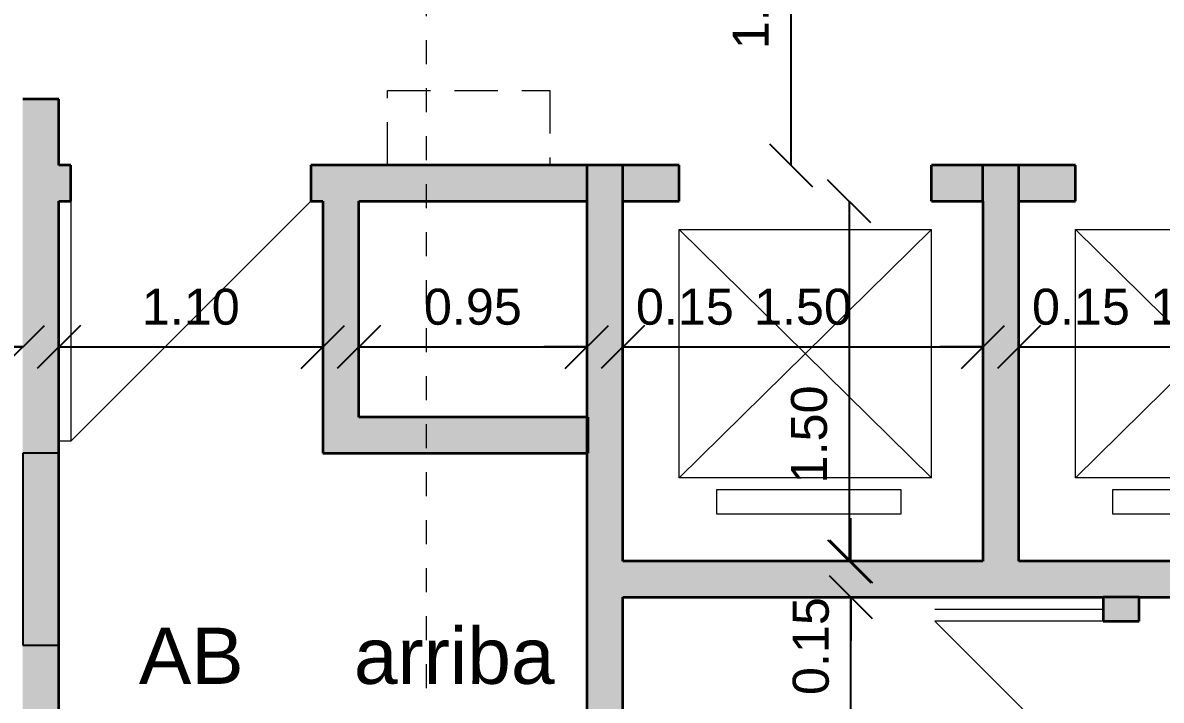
# Model space of a CAD drawing. Header units: metres. Extents: x 42 to 294, y -52 to 32.
# Drawn here: x 101.833 to 106.575, y 16.89 to 19.713 of the extents above; entities that cross this region are included whole.
import ezdxf

# ---------------------------------------------------------------- set-up
doc = ezdxf.new("R2010")
doc.units = ezdxf.units.M
doc.header["$LTSCALE"] = 0.15
doc.linetypes.add('ACAD_ISO02W100', pattern=[15, 12, -3])
doc.linetypes.add('Trazo punto', pattern=[0.015875, 0.00635, -0.004763, 0, -0.004763])
doc.layers.get('0').update_dxf_attribs({"lineweight": 20})
for name, color, linetype, lineweight in [('A-----SYP', 6, 'Continuous', 50), ('A-DOORSYM', 1, 'Continuous', 9), ('A-FLORSTM', 2, 'Continuous', 9), ('A-WALL', 2, 'Continuous', 30), ('F-AFFFEQM', 6, 'Continuous', 9), ('PROYECCIONES', 7, 'ACAD_ISO02W100', 9)]:
    doc.layers.add(name, color=color, linetype=linetype, lineweight=lineweight)
doc.layers.add('Hatch', color=8, linetype='Continuous')
doc.layers.add('MUROS', color=11, linetype='Continuous')
doc.styles.get("Standard").update_dxf_attribs({"font": 'arial.ttf', "height": 0.15})
doc.dimstyles.new('Copy of Annotative', dxfattribs={"dimtxt": 0.15, "dimasz": 0.18, "dimexe": 0.18, "dimexo": 0.0625, "dimgap": 0.09, "dimtad": 1, "dimzin": 0, "dimdsep": 46, "dimtxsty": 'Standard', "dimblk": 'OBLIQUE', "dimcen": 0.09, "dimse1": 1, "dimse2": 1, "dimadec": 0, "dimazin": 0, "dimtfac": 1, "dimtofl": 0, "dimtmove": 0, "dimatfit": 3, "dimfxl": 1, "dimtolj": 1, "dimtzin": 0, "dimarcsym": 0})
doc.dimstyles.new('Cotas Pini', dxfattribs={"dimtxt": 0.15, "dimasz": 0.18, "dimexe": 0.18, "dimexo": 0.0625, "dimgap": 0.09, "dimtad": 1, "dimzin": 0, "dimdsep": 46, "dimtxsty": 'Standard', "dimblk": 'OBLIQUE', "dimcen": 0.09, "dimse1": 1, "dimse2": 1, "dimadec": 0, "dimazin": 0, "dimtfac": 1, "dimtofl": 0, "dimtmove": 0, "dimatfit": 3, "dimfxl": 1, "dimtolj": 1, "dimtzin": 0, "dimarcsym": 0})

# ---------------------------------------------------------------- blocks, each defined once
blk = doc.blocks.new('Puerta de 1 hoja - 100 x 210 cm-158-01 PBaja')
at = {"layer": 'A-DOORSYM', "lineweight": 13}
for p, q in [((0.7669, 1.075), (-0.2331, 0.075)), ((0.7669, 1.075), (-0.2331, 0.075)), ((0.7669, 0.075), (0.7669, 1.075))]:
    blk.add_line(p, q, dxfattribs=at)
blk = doc.blocks.new('Puerta de 1 hoja - 70x210 cm-73-01 PBaja')
at = {"layer": 'A-DOORSYM', "lineweight": 13}
for p, q in [((0.6169, 0.775), (-0.0831, 0.075)), ((0.6169, 0.775), (-0.0831, 0.075)), ((0.6169, 0.075), (0.6169, 0.775))]:
    blk.add_line(p, q, dxfattribs=at)
blk = doc.blocks.new('M_Ascensor eléctrico-4 personas - 1000 x 880mm-165-01 PBaja')
at = {"layer": 'F-AFFFEQM'}
for p, q in [((-0.3998, 0.6025), (-0.3998, 0.5025)), ((0.3702, 0.6025), (-0.3998, 0.6025)), ((0.3702, 0.5025), (0.3702, 0.6025)), ((-0.3998, 0.5025), (0.3702, 0.5025)), ((-0.525, 0.4525), (0.525, -0.5825)), ((-0.525, -0.5825), (0.525, 0.4525)), ((-0.525, 0.4525), (-0.525, -0.5825)), ((-0.525, 0.4525), (0.525, 0.4525)), ((0.525, 0.4525), (0.525, -0.5825)), ((0.525, -0.5825), (-0.525, -0.5825))]:
    blk.add_line(p, q, dxfattribs=at)
blk = doc.blocks.new('_Oblique')
at = {"color": 0, "linetype": 'ByBlock', "lineweight": -2}
blk.add_line((-0.5, -0.5), (0.5, 0.5), dxfattribs=at)
blk = doc.blocks.new('*D2367')
at = {"color": 0, "lineweight": -2, "ltscale": 0.1, "transparency": 16777216}
blk.add_line((93.408, 18.3624), (101.833, 18.3624), dxfattribs=at)
at = {"layer": 'Defpoints', "color": 0, "ltscale": 0.1, "transparency": 16777216}
for p in [(93.408, 18.3624), (101.833, 18.3624), (101.833, 18.3624)]:
    blk.add_point(p, dxfattribs=at)
at = {"color": 0, "lineweight": -2, "ltscale": 0.1, "transparency": 16777216, "xscale": 0.18, "yscale": 0.18, "zscale": 0.18, "rotation": 180}
blk.add_blockref('_Oblique', (93.408, 18.3624), dxfattribs=at)
at = {"color": 0, "lineweight": -2, "ltscale": 0.1, "transparency": 16777216, "xscale": 0.18, "yscale": 0.18, "zscale": 0.18}
blk.add_blockref('_Oblique', (101.833, 18.3624), dxfattribs=at)
at = {"color": 0, "ltscale": 0.1, "transparency": 16777216, "insert": (97.6205, 18.529), "char_height": 0.15, "attachment_point": 5}
blk.add_mtext('\\A1;8.43', dxfattribs=at)
blk = doc.blocks.new('*D2368')
at = {"color": 0, "lineweight": -2, "ltscale": 0.1, "transparency": 16777216}
for p, q in [((101.833, 18.3624), (101.653, 18.3624)), ((101.983, 18.3624), (102.163, 18.3624))]:
    blk.add_line(p, q, dxfattribs=at)
at = {"layer": 'Defpoints', "color": 0, "ltscale": 0.1, "transparency": 16777216}
for p in [(101.833, 18.3624), (101.983, 18.3624), (101.983, 18.3624)]:
    blk.add_point(p, dxfattribs=at)
at = {"color": 0, "lineweight": -2, "ltscale": 0.1, "transparency": 16777216, "xscale": 0.18, "yscale": 0.18, "zscale": 0.18}
blk.add_blockref('_Oblique', (101.833, 18.3624), dxfattribs=at)
at = {"color": 0, "lineweight": -2, "ltscale": 0.1, "transparency": 16777216, "xscale": 0.18, "yscale": 0.18, "zscale": 0.18, "rotation": 180}
blk.add_blockref('_Oblique', (101.983, 18.3624), dxfattribs=at)
at = {"color": 0, "ltscale": 0.1, "transparency": 16777216, "insert": (101.4761, 18.529), "char_height": 0.15, "attachment_point": 5}
blk.add_mtext('\\A1;0.15', dxfattribs=at)
blk = doc.blocks.new('*D2369')
at = {"color": 0, "lineweight": -2, "ltscale": 0.1, "transparency": 16777216}
blk.add_line((101.983, 18.3624), (103.083, 18.3624), dxfattribs=at)
at = {"layer": 'Defpoints', "color": 0, "ltscale": 0.1, "transparency": 16777216}
for p in [(101.983, 18.3624), (103.083, 18.3624), (103.083, 18.3624)]:
    blk.add_point(p, dxfattribs=at)
at = {"color": 0, "lineweight": -2, "ltscale": 0.1, "transparency": 16777216, "xscale": 0.18, "yscale": 0.18, "zscale": 0.18, "rotation": 180}
blk.add_blockref('_Oblique', (101.983, 18.3624), dxfattribs=at)
at = {"color": 0, "lineweight": -2, "ltscale": 0.1, "transparency": 16777216, "xscale": 0.18, "yscale": 0.18, "zscale": 0.18}
blk.add_blockref('_Oblique', (103.083, 18.3624), dxfattribs=at)
at = {"color": 0, "ltscale": 0.1, "transparency": 16777216, "insert": (102.533, 18.529), "char_height": 0.15, "attachment_point": 5}
blk.add_mtext('\\A1;1.10', dxfattribs=at)
blk = doc.blocks.new('*D2370')
at = {"color": 0, "lineweight": -2, "ltscale": 0.1, "transparency": 16777216}
blk.add_line((103.233, 18.3624), (104.183, 18.3624), dxfattribs=at)
at = {"layer": 'Defpoints', "color": 0, "ltscale": 0.1, "transparency": 16777216}
for p in [(103.233, 18.3624), (104.183, 18.3624), (104.183, 18.3624)]:
    blk.add_point(p, dxfattribs=at)
at = {"color": 0, "lineweight": -2, "ltscale": 0.1, "transparency": 16777216, "xscale": 0.18, "yscale": 0.18, "zscale": 0.18, "rotation": 180}
blk.add_blockref('_Oblique', (103.233, 18.3624), dxfattribs=at)
at = {"color": 0, "lineweight": -2, "ltscale": 0.1, "transparency": 16777216, "xscale": 0.18, "yscale": 0.18, "zscale": 0.18}
blk.add_blockref('_Oblique', (104.183, 18.3624), dxfattribs=at)
at = {"color": 0, "ltscale": 0.1, "transparency": 16777216, "insert": (103.708, 18.529), "char_height": 0.15, "attachment_point": 5}
blk.add_mtext('\\A1;0.95', dxfattribs=at)
blk = doc.blocks.new('*D2371')
at = {"color": 0, "lineweight": -2, "ltscale": 0.1, "transparency": 16777216}
blk.add_line((104.333, 18.3624), (105.833, 18.3624), dxfattribs=at)
at = {"layer": 'Defpoints', "color": 0, "ltscale": 0.1, "transparency": 16777216}
for p in [(104.333, 18.3702), (105.833, 18.3624), (105.833, 18.3624)]:
    blk.add_point(p, dxfattribs=at)
at = {"color": 0, "lineweight": -2, "ltscale": 0.1, "transparency": 16777216, "xscale": 0.18, "yscale": 0.18, "zscale": 0.18, "rotation": 180}
blk.add_blockref('_Oblique', (104.333, 18.3624), dxfattribs=at)
at = {"color": 0, "lineweight": -2, "ltscale": 0.1, "transparency": 16777216, "xscale": 0.18, "yscale": 0.18, "zscale": 0.18}
blk.add_blockref('_Oblique', (105.833, 18.3624), dxfattribs=at)
at = {"color": 0, "ltscale": 0.1, "transparency": 16777216, "insert": (105.083, 18.529), "char_height": 0.15, "attachment_point": 5}
blk.add_mtext('\\A1;1.50', dxfattribs=at)
blk = doc.blocks.new('*D2372')
at = {"color": 0, "lineweight": -2, "ltscale": 0.1, "transparency": 16777216}
blk.add_line((105.983, 18.3624), (107.483, 18.3624), dxfattribs=at)
at = {"layer": 'Defpoints', "color": 0, "ltscale": 0.1, "transparency": 16777216}
for p in [(105.983, 18.3624), (107.483, 18.3624), (107.483, 18.3624)]:
    blk.add_point(p, dxfattribs=at)
at = {"color": 0, "lineweight": -2, "ltscale": 0.1, "transparency": 16777216, "xscale": 0.18, "yscale": 0.18, "zscale": 0.18, "rotation": 180}
blk.add_blockref('_Oblique', (105.983, 18.3624), dxfattribs=at)
at = {"color": 0, "lineweight": -2, "ltscale": 0.1, "transparency": 16777216, "xscale": 0.18, "yscale": 0.18, "zscale": 0.18}
blk.add_blockref('_Oblique', (107.483, 18.3624), dxfattribs=at)
at = {"color": 0, "ltscale": 0.1, "transparency": 16777216, "insert": (106.733, 18.529), "char_height": 0.15, "attachment_point": 5}
blk.add_mtext('\\A1;1.50', dxfattribs=at)
blk = doc.blocks.new('*D2382')
at = {"color": 0, "lineweight": -2, "ltscale": 0.1, "transparency": 16777216}
for p, q in [((104.183, 18.3624), (104.003, 18.3624)), ((104.333, 18.3624), (104.513, 18.3624))]:
    blk.add_line(p, q, dxfattribs=at)
at = {"layer": 'Defpoints', "color": 0, "ltscale": 0.1, "transparency": 16777216}
for p in [(104.183, 18.3593), (104.333, 18.3624), (104.333, 18.3624)]:
    blk.add_point(p, dxfattribs=at)
at = {"color": 0, "lineweight": -2, "ltscale": 0.1, "transparency": 16777216, "xscale": 0.18, "yscale": 0.18, "zscale": 0.18}
blk.add_blockref('_Oblique', (104.183, 18.3624), dxfattribs=at)
at = {"color": 0, "lineweight": -2, "ltscale": 0.1, "transparency": 16777216, "xscale": 0.18, "yscale": 0.18, "zscale": 0.18, "rotation": 180}
blk.add_blockref('_Oblique', (104.333, 18.3624), dxfattribs=at)
at = {"color": 0, "ltscale": 0.1, "transparency": 16777216, "insert": (104.5911, 18.529), "char_height": 0.15, "attachment_point": 5}
blk.add_mtext('\\A1;0.15', dxfattribs=at)
blk = doc.blocks.new('*D2383')
at = {"color": 0, "lineweight": -2, "ltscale": 0.1, "transparency": 16777216}
for p, q in [((105.833, 18.3624), (105.653, 18.3624)), ((105.983, 18.3624), (106.163, 18.3624))]:
    blk.add_line(p, q, dxfattribs=at)
at = {"layer": 'Defpoints', "color": 0, "ltscale": 0.1, "transparency": 16777216}
for p in [(105.833, 18.3593), (105.983, 18.3624), (105.983, 18.3624)]:
    blk.add_point(p, dxfattribs=at)
at = {"color": 0, "lineweight": -2, "ltscale": 0.1, "transparency": 16777216, "xscale": 0.18, "yscale": 0.18, "zscale": 0.18}
blk.add_blockref('_Oblique', (105.833, 18.3624), dxfattribs=at)
at = {"color": 0, "lineweight": -2, "ltscale": 0.1, "transparency": 16777216, "xscale": 0.18, "yscale": 0.18, "zscale": 0.18, "rotation": 180}
blk.add_blockref('_Oblique', (105.983, 18.3624), dxfattribs=at)
at = {"color": 0, "ltscale": 0.1, "transparency": 16777216, "insert": (106.2411, 18.529), "char_height": 0.15, "attachment_point": 5}
blk.add_mtext('\\A1;0.15', dxfattribs=at)
blk = doc.blocks.new('*D2597')
at = {"color": 0, "lineweight": -2, "ltscale": 0.1, "transparency": 16777216}
blk.add_line((105.033, 20.4943), (105.033, 19.1193), dxfattribs=at)
at = {"layer": 'Defpoints', "color": 0, "ltscale": 0.1, "transparency": 16777216}
for p in [(105.033, 20.4943), (105.033, 19.1193), (105.033, 19.1193)]:
    blk.add_point(p, dxfattribs=at)
at = {"color": 0, "lineweight": -2, "ltscale": 0.1, "transparency": 16777216, "xscale": 0.18, "yscale": 0.18, "zscale": 0.18}
for p, rotation in [((105.033, 20.4943), 90), ((105.033, 19.1193), 270)]:
    blk.add_blockref('_Oblique', p, dxfattribs=dict(at, rotation=rotation))
at = {"color": 0, "ltscale": 0.1, "transparency": 16777216, "insert": (104.8664, 19.8068), "char_height": 0.15, "attachment_point": 5, "rotation": 90}
blk.add_mtext('\\A1;1.38', dxfattribs=at)
blk = doc.blocks.new('*D2598')
at = {"color": 0, "lineweight": -2, "ltscale": 0.1, "transparency": 16777216}
blk.add_line((105.2759, 18.9693), (105.2759, 17.4693), dxfattribs=at)
at = {"layer": 'Defpoints', "color": 0, "ltscale": 0.1, "transparency": 16777216}
for p in [(105.2759, 18.9693), (105.2759, 17.4693), (105.2759, 17.4693)]:
    blk.add_point(p, dxfattribs=at)
at = {"color": 0, "lineweight": -2, "ltscale": 0.1, "transparency": 16777216, "xscale": 0.18, "yscale": 0.18, "zscale": 0.18}
for p, rotation in [((105.2759, 18.9693), 90), ((105.2759, 17.4693), 270)]:
    blk.add_blockref('_Oblique', p, dxfattribs=dict(at, rotation=rotation))
at = {"color": 0, "ltscale": 0.1, "transparency": 16777216, "insert": (105.1093, 17.9979), "char_height": 0.15, "attachment_point": 5, "rotation": 90}
blk.add_mtext('\\A1;1.50', dxfattribs=at)
blk = doc.blocks.new('*D2599')
at = {"color": 0, "lineweight": -2, "ltscale": 0.1, "transparency": 16777216}
blk.add_line((105.283, 16.1193), (105.283, 17.3193), dxfattribs=at)
at = {"layer": 'Defpoints', "color": 0, "ltscale": 0.1, "transparency": 16777216}
for p in [(105.283, 17.3193), (105.283, 17.3193), (105.283, 16.1193)]:
    blk.add_point(p, dxfattribs=at)
at = {"color": 0, "lineweight": -2, "ltscale": 0.1, "transparency": 16777216, "xscale": 0.18, "yscale": 0.18, "zscale": 0.18}
for p, rotation in [((105.283, 17.3193), 90), ((105.283, 16.1193), 270)]:
    blk.add_blockref('_Oblique', p, dxfattribs=dict(at, rotation=rotation))
at = {"color": 0, "ltscale": 0.1, "transparency": 16777216, "insert": (105.1165, 16.5285), "char_height": 0.15, "attachment_point": 5, "rotation": 90}
blk.add_mtext('\\A1;1.20', dxfattribs=at)
blk = doc.blocks.new('*D2600')
at = {"color": 0, "lineweight": -2, "ltscale": 0.1, "transparency": 16777216}
for p, q in [((105.283, 17.4693), (105.283, 17.6493)), ((105.283, 17.3193), (105.283, 17.1393))]:
    blk.add_line(p, q, dxfattribs=at)
at = {"layer": 'Defpoints', "color": 0, "ltscale": 0.1, "transparency": 16777216}
for p in [(105.283, 17.4693), (105.283, 17.4693), (105.283, 17.3193)]:
    blk.add_point(p, dxfattribs=at)
at = {"color": 0, "lineweight": -2, "ltscale": 0.1, "transparency": 16777216, "xscale": 0.18, "yscale": 0.18, "zscale": 0.18}
for p, rotation in [((105.283, 17.4693), 270), ((105.283, 17.3193), 90)]:
    blk.add_blockref('_Oblique', p, dxfattribs=dict(at, rotation=rotation))
at = {"color": 0, "ltscale": 0.1, "transparency": 16777216, "insert": (105.1165, 17.1159), "char_height": 0.15, "attachment_point": 5, "rotation": 90}
blk.add_mtext('\\A1;0.15', dxfattribs=at)

msp = doc.modelspace()

# ---------------------------------------------------------------- hatches: boundary and pattern name
at = {"layer": 'Hatch'}
msp.add_hatch(color=256, dxfattribs=at).paths.add_polyline_path([(107.633, 17.4693), (107.633, 18.9693), (107.633, 19.1193), (107.483, 19.1193), (107.483, 18.9693), (107.483, 17.4693), (105.983, 17.4693), (105.983, 18.9693), (105.983, 19.1193), (105.833, 19.1193), (105.833, 18.9693), (105.833, 17.4693), (104.333, 17.4693), (104.333, 18.9693), (104.333, 19.1193), (104.183, 19.1193), (104.183, 18.9693), (104.183, 18.0693), (104.183, 17.9193), (104.183, 14.1193), (104.183, 13.8193), (104.333, 13.8193), (104.333, 14.1193), (104.333, 17.3193), (107.633, 17.3193)])
at = {"layer": 'Hatch', "ltscale": 0.2}
msp.add_hatch(color=256, dxfattribs=at).paths.add_polyline_path([(101.983, 17.9193), (101.833, 17.9193), (101.833, 17.1193), (101.983, 17.1193)])
at = {"layer": 'MUROS', "ltscale": 0.1}
h = msp.add_hatch(color=256, dxfattribs=at)
h.paths.add_polyline_path([(93.258, 20.4943), (93.258, 9.1283), (93.408, 9.1283), (93.408, 10.3193), (93.833, 10.3193), (93.833, 10.4693), (93.408, 10.4693), (93.408, 20.4943), (94.7291, 20.4943), (94.7291, 20.7943), (90.008, 20.7943), (90.008, 20.4943)])
h.paths.add_polyline_path([(89.758, 20.3443), (89.608, 20.3443), (89.608, 15.5943), (89.758, 15.5943)])
h.paths.add_polyline_path([(89.608, 9.1283), (89.758, 9.1283), (89.758, 14.7443), (89.608, 14.7443)])
h.paths.add_polyline_path([(101.833, 13.8193), (101.833, 13.9693), (100.233, 13.9693), (100.233, 13.3193), (100.383, 13.3193), (100.383, 13.8193)])
h.paths.add_polyline_path([(93.258, 7.9193), (93.408, 7.9193), (93.408, 9.1283), (93.258, 9.1283)])
h.paths.add_polyline_path([(100.233, 10.4693), (99.733, 10.4693), (99.733, 10.3193), (100.383, 10.3193), (100.383, 10.9693), (100.233, 10.9693)])
h.paths.add_polyline_path([(101.983, 14.1193), (101.983, 13.8193), (103.133, 13.8193), (103.133, 14.1193)])
h.paths.add_polyline_path([(104.183, 14.1193), (103.933, 14.1193), (103.933, 13.8193), (104.183, 13.8193)])
h.paths.add_polyline_path([(104.333, 14.1193), (104.333, 13.8193), (104.7955, 13.8193), (104.7955, 14.1193)])
h.paths.add_polyline_path([(101.833, 14.9693), (101.983, 14.9693), (101.983, 17.1193), (101.833, 17.1193)])
h.paths.add_polyline_path([(101.833, 17.9193), (101.983, 17.9193), (101.983, 18.9693), (102.033, 18.9693), (102.033, 19.1193), (101.983, 19.1193), (101.983, 19.3943), (101.833, 19.3943)])
h.paths.add_polyline_path([(103.5148, 18.0693), (103.5148, 17.9193), (104.183, 17.9193), (104.183, 18.0693)])
h.paths.add_polyline_path([(103.233, 18.0693), (103.233, 18.9693), (103.5148, 18.9693), (103.5148, 19.1193), (103.033, 19.1193), (103.033, 18.9693), (103.083, 18.9693), (103.083, 17.9193), (103.5148, 17.9193), (103.5148, 18.0693)])
h.paths.add_polyline_path([(103.5148, 19.1193), (103.5148, 18.9693), (104.183, 18.9693), (104.183, 19.1193)])
h.paths.add_polyline_path([(104.333, 19.1193), (104.333, 18.9693), (104.568, 18.9693), (104.568, 19.1193)])
h.paths.add_polyline_path([(105.618, 19.1193), (105.618, 18.9693), (105.833, 18.9693), (105.833, 19.1193)])
h.paths.add_polyline_path([(106.218, 18.9693), (106.218, 19.1193), (105.983, 19.1193), (105.983, 18.9693)])
h.paths.add_polyline_path([(106.483, 15.9693), (106.483, 16.5193), (106.333, 16.5193), (106.333, 16.1193), (104.333, 16.1193), (104.333, 15.9693)])
h.paths.add_polyline_path([(106.483, 17.2193), (106.483, 17.3193), (106.333, 17.3193), (106.333, 17.2193)])
h.paths.add_polyline_path([(107.483, 17.3193), (107.483, 17.2193), (107.633, 17.2193), (107.633, 17.3193)])
h.paths.add_polyline_path([(109.033, 17.3193), (109.033, 17.4693), (108.383, 17.4693), (108.383, 18.1693), (109.033, 18.1693), (109.033, 17.9193), (109.183, 17.9193), (109.183, 19.1193), (107.633, 19.1193), (107.633, 18.9693), (108.283, 18.9693), (108.283, 17.4693), (107.633, 17.4693), (107.633, 17.3193)])
h.paths.add_polyline_path([(108.383, 18.2693), (108.383, 18.9693), (109.033, 18.9693), (109.033, 18.2693)], flags=16)
h.paths.add_polyline_path([(107.483, 18.9693), (107.483, 19.1193), (107.268, 19.1193), (107.268, 18.9693)])
h.paths.add_polyline_path([(108.4665, 18.3733), (108.9493, 18.3733), (108.9493, 18.6825), (108.4665, 18.6825)], flags=8)
h.paths.add_polyline_path([(108.4968, 18.721), (108.9796, 18.721), (108.9796, 19.0301), (108.4968, 19.0301)], flags=24)

# ---------------------------------------------------------------- linework, layer by layer
at = {"layer": 'A-DOORSYM', "ltscale": 0.1}
for p, q in [((101.983, 17.9693), (101.983, 18.9693)), ((101.983, 18.9693), (102.033, 18.9693)), ((102.033, 17.9693), (101.983, 17.9693)), ((105.633, 17.2693), (106.333, 17.2693)), ((106.333, 17.2693), (106.333, 17.2193))]:
    msp.add_line(p, q, dxfattribs=at)
at = {"layer": 'A-WALL', "lineweight": 35}
for p, q in [((101.983, 19.3943), (101.833, 19.3943)), ((101.983, 19.1193), (101.983, 19.3943)), ((102.033, 19.1193), (101.983, 19.1193)), ((102.033, 18.9693), (102.033, 19.1193)), ((104.568, 19.1193), (103.033, 19.1193)), ((103.033, 19.1193), (103.033, 18.9693)), ((104.183, 19.1193), (104.183, 18.9693)), ((104.333, 18.9693), (104.333, 19.1193)), ((104.568, 18.9693), (104.568, 19.1193)), ((106.218, 19.1193), (105.618, 19.1193)), ((105.618, 18.9693), (105.618, 19.1193)), ((105.833, 18.9693), (105.833, 19.1193)), ((105.983, 18.9693), (105.983, 19.1193)), ((106.218, 18.9693), (106.218, 19.1193)), ((101.983, 18.9693), (102.033, 18.9693)), ((101.983, 14.1193), (101.983, 18.9693)), ((103.033, 18.9693), (103.083, 18.9693)), ((103.083, 18.9693), (103.083, 17.9193)), ((103.233, 18.9693), (104.183, 18.9693)), ((103.233, 18.0693), (103.233, 18.9693)), ((104.183, 18.9693), (104.183, 18.0693)), ((104.333, 18.9693), (104.568, 18.9693)), ((104.333, 17.4693), (104.333, 18.9693)), ((105.618, 18.9693), (105.833, 18.9693)), ((105.833, 18.9693), (105.833, 17.4693)), ((105.983, 18.9693), (106.218, 18.9693)), ((105.983, 17.4693), (105.983, 18.9693)), ((104.183, 18.0693), (103.233, 18.0693)), ((104.1864, 18.0693), (104.1864, 17.9193)), ((103.083, 17.9193), (104.183, 17.9193)), ((104.183, 17.9193), (104.183, 14.1193)), ((105.833, 17.4693), (104.333, 17.4693)), ((107.483, 17.4693), (105.983, 17.4693)), ((104.333, 16.1193), (104.333, 17.3193)), ((104.333, 17.3193), (106.333, 17.3193)), ((106.333, 17.3193), (106.333, 17.2193)), ((106.483, 17.3193), (106.333, 17.3193)), ((106.483, 17.3193), (107.483, 17.3193)), ((106.483, 17.2193), (106.483, 17.3193)), ((106.333, 17.2193), (106.483, 17.2193)), ((106.333, 17.2193), (106.483, 17.2193))]:
    msp.add_line(p, q, dxfattribs=at)
at = {"layer": 'Hatch'}
for p, q in [((104.183, 18.9693), (104.183, 19.1193)), ((104.333, 18.9693), (104.333, 19.1193)), ((105.833, 18.9693), (105.833, 19.1193)), ((105.983, 18.9693), (105.983, 19.1193)), ((104.183, 17.9193), (104.183, 18.0693))]:
    msp.add_line(p, q, dxfattribs=at)
at = {"layer": 'Hatch', "ltscale": 0.2}
for p, q in [((101.983, 17.9193), (101.833, 17.9193)), ((101.833, 17.9193), (101.833, 17.1193)), ((101.983, 17.1193), (101.983, 17.9193)), ((101.833, 17.1193), (101.983, 17.1193))]:
    msp.add_line(p, q, dxfattribs=at)
at = {"layer": 'PROYECCIONES', "ltscale": 0.1}
for p, q in [((103.3518, 19.1193), (103.3518, 19.4315)), ((103.3518, 19.4315), (104.0291, 19.4315)), ((104.0291, 19.4315), (104.0291, 19.1193))]:
    msp.add_line(p, q, dxfattribs=at)

# ---------------------------------------------------------------- block references
at = {"layer": 'A-DOORSYM'}
for name, p, rotation in [('Puerta de 1 hoja - 100 x 210 cm-158-01 PBaja', (102.7999, 19.0443), 180), ('Puerta de 1 hoja - 100 x 210 cm-158-01 PBaja', (102.7999, 19.0443), 180), ('Puerta de 1 hoja - 70x210 cm-73-01 PBaja', (106.408, 16.6024), 90), ('Puerta de 1 hoja - 70x210 cm-73-01 PBaja', (106.408, 16.6024), 90)]:
    msp.add_blockref(name, p, dxfattribs=dict(at, rotation=rotation))
at = {"layer": 'F-AFFFEQM', "rotation": 180}
for p in [(105.093, 18.2693), (106.743, 18.2693)]:
    msp.add_blockref('M_Ascensor eléctrico-4 personas - 1000 x 880mm-165-01 PBaja', p, dxfattribs=at)

# ---------------------------------------------------------------- dimensions: what is measured, and where the dimension line sits
at = {"ltscale": 0.1}
dim = msp.add_linear_dim(base=(105.0330456959, 19.1192826266), p1=(105.0330456959, 20.4942826266), p2=(105.0330456959, 19.1192826266), angle=90, dimstyle='Copy of Annotative', override={"dimscale": 0, "dimtix": 0, "dimtofl": 0, "dimtmove": 0, "dimatfit": 3}, dxfattribs=at)
dim.commit()
dim.dimension.update_dxf_attribs({"geometry": '*D2597', "text_midpoint": (104.8664085881, 19.8067826266)})
for base, p1, p2, override, picture, middle in [((105.2759, 17.4693), (105.2759, 18.9693), (105.2759, 17.4693), {"dimscale": 0, "dimtix": 0, "dimtofl": 0, "dimtmove": 0, "dimatfit": 3}, '*D2598', (105.2759, 17.9979)), ((105.283, 17.4693), (105.283, 17.3193), (105.283, 17.4693), {"dimscale": 0, "dimtix": 0, "dimtofl": 0, "dimtmove": 1, "dimatfit": 3}, '*D2600', (105.283, 17.1159)), ((105.283, 17.3193), (105.283, 16.1193), (105.283, 17.3193), {"dimscale": 0, "dimtix": 0, "dimtofl": 0, "dimtmove": 1, "dimatfit": 3}, '*D2599', (105.283, 16.5285))]:
    dim = msp.add_linear_dim(base=base, p1=p1, p2=p2, angle=90, dimstyle='Copy of Annotative', override=override, dxfattribs=at)
    dim.commit()
    dim.dimension.update_dxf_attribs({"geometry": picture, "text_midpoint": middle, "dimtype": 160})
for base, p1, p2, picture, middle in [((101.8330456959, 18.3623876812), (93.4080456959, 18.3623876812), (101.8330456959, 18.3623876812), '*D2367', (97.6205456959, 18.529024789)), ((103.083, 18.3624), (101.983, 18.3624), (103.083, 18.3624), '*D2369', (102.533, 18.529)), ((104.183, 18.3624), (103.233, 18.3624), (104.183, 18.3624), '*D2370', (103.708, 18.529)), ((105.833, 18.3624), (104.333, 18.3702), (105.833, 18.3624), '*D2371', (105.083, 18.529)), ((107.483, 18.3624), (105.983, 18.3624), (107.483, 18.3624), '*D2372', (106.733, 18.529))]:
    dim = msp.add_linear_dim(base=base, p1=p1, p2=p2, dimstyle='Cotas Pini', override={"dimtmove": 1}, dxfattribs=at)
    dim.commit()
    dim.dimension.update_dxf_attribs({"geometry": picture, "text_midpoint": middle})
for base, p1, p2, picture, middle in [((101.983, 18.3624), (101.833, 18.3624), (101.983, 18.3624), '*D2368', (101.4761, 18.3624)), ((104.333, 18.3624), (104.183, 18.3593), (104.333, 18.3624), '*D2382', (104.5911, 18.3624)), ((105.983, 18.3624), (105.833, 18.3593), (105.983, 18.3624), '*D2383', (106.2411, 18.3624))]:
    dim = msp.add_linear_dim(base=base, p1=p1, p2=p2, dimstyle='Cotas Pini', override={"dimtmove": 1}, dxfattribs=at)
    dim.commit()
    dim.dimension.update_dxf_attribs({"geometry": picture, "text_midpoint": middle, "dimtype": 160})

# ---------------------------------------------------------------- next in the draw order: texts
at = {"layer": 'A-FLORSTM', "char_height": 0.2342, "attachment_point": 1, "line_spacing_factor": 0.938532, "bg_fill": 3, "box_fill_scale": 1.25, "bg_fill_color": 0, "bg_fill_transparency": 0}
for s, insert, width in [('AB', (102.3169, 17.1927), 0.518746), ('arriba', (103.2122, 17.1927), 0.811138)]:
    msp.add_mtext(s, dxfattribs=dict(at, insert=insert, width=width))

# ---------------------------------------------------------------- next in the draw order: linework, layer by layer
at = {"layer": 'A-----SYP', "linetype": 'Trazo punto', "lineweight": 15}
msp.add_line((103.5148, 5.141), (103.5148, 28.8093), dxfattribs=at)

doc.saveas('drawing.dxf')
